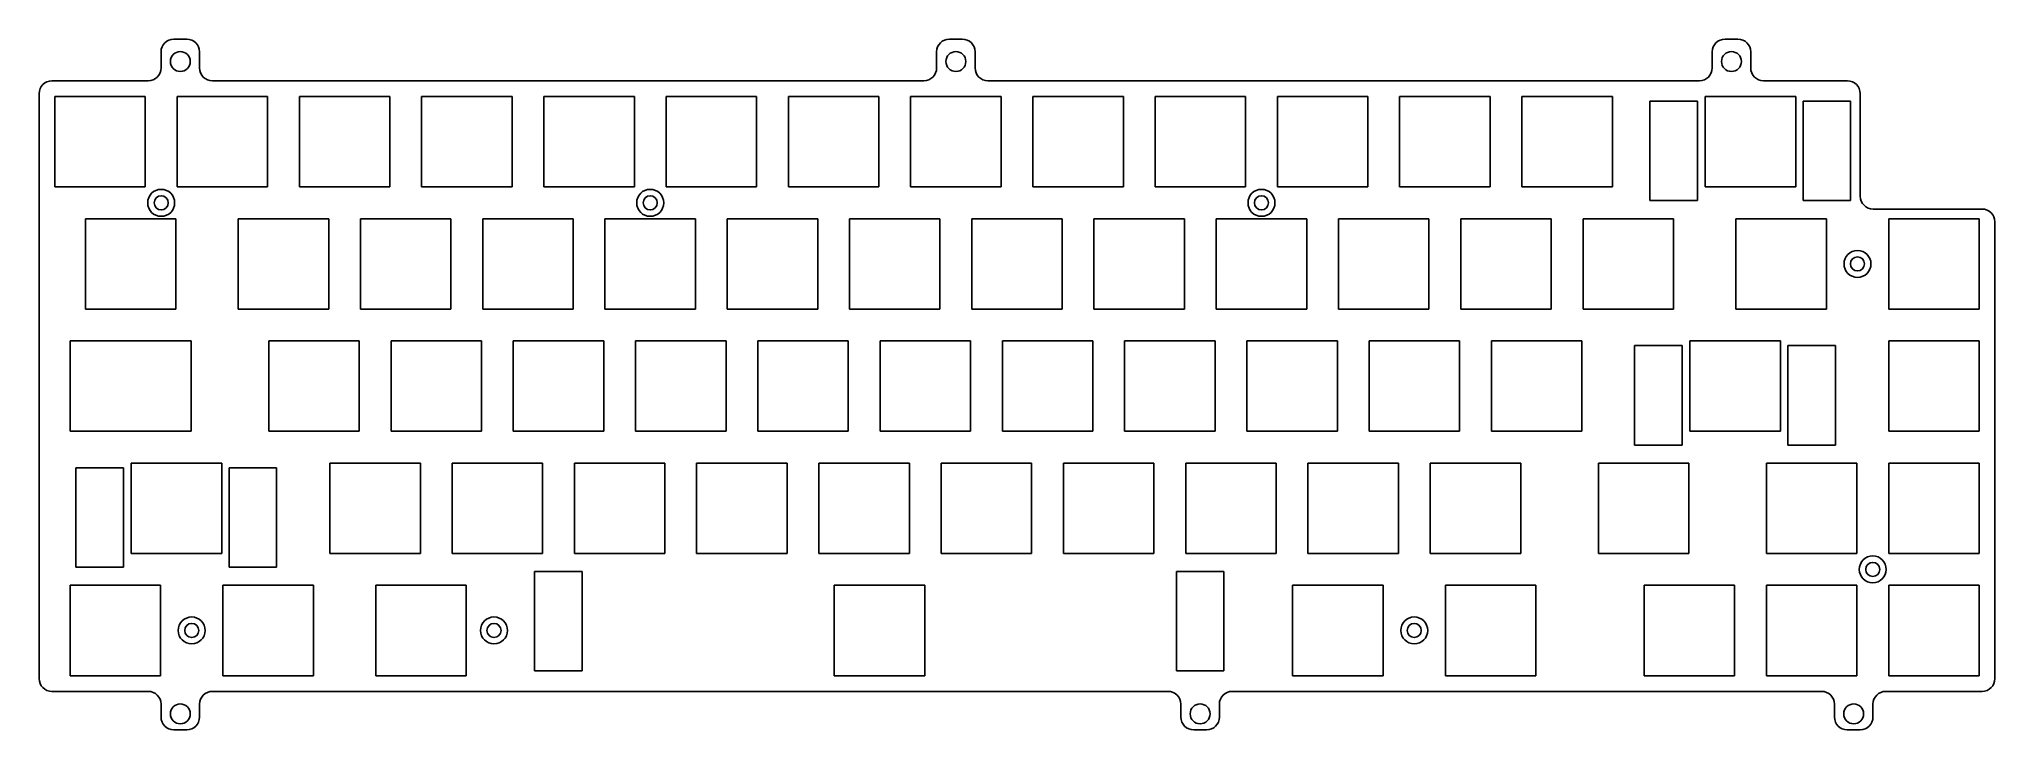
# Model space of a CAD drawing. Header units: millimetres. Extents: x 50 to 354, y 35 to 143.
import ezdxf

# ---------------------------------------------------------------- set-up
doc = ezdxf.new("R2010")
doc.units = ezdxf.units.MM

msp = doc.modelspace()

# ---------------------------------------------------------------- linework, layer by layer
at = {"color": 7, "linetype": 'Continuous'}
for p, q in [((68.74, 141.19), (68.74, 138.69)), ((72.74, 143.19), (70.74, 143.19)), ((74.74, 138.69), (74.74, 141.19)), ((189.59, 138.69), (189.59, 141.19)), ((191.59, 143.19), (193.59, 143.19)), ((195.59, 141.19), (195.59, 138.69)), ((310.44, 141.19), (310.44, 138.69)), ((314.44, 143.19), (312.44, 143.19)), ((316.44, 138.69), (316.44, 141.19)), ((49.74, 43.49), (49.74, 134.69)), ((66.74, 136.69), (51.74, 136.69)), ((52.19, 134.24), (52.19, 120.14)), ((66.29, 134.24), (52.19, 134.24)), ((66.29, 120.14), (66.29, 134.24)), ((71.24, 134.24), (71.24, 120.14)), ((85.34, 134.24), (71.24, 134.24)), ((187.59, 136.69), (76.74, 136.69)), ((85.34, 120.14), (85.34, 134.24)), ((90.29, 134.24), (90.29, 120.14)), ((104.39, 134.24), (90.29, 134.24)), ((104.39, 120.14), (104.39, 134.24)), ((109.34, 134.24), (109.34, 120.14)), ((123.44, 134.24), (109.34, 134.24)), ((123.44, 120.14), (123.44, 134.24)), ((128.39, 134.24), (128.39, 120.14)), ((142.49, 134.24), (128.39, 134.24)), ((142.49, 120.14), (142.49, 134.24)), ((147.44, 134.24), (147.44, 120.14)), ((161.54, 134.24), (147.44, 134.24)), ((161.54, 120.14), (161.54, 134.24)), ((166.49, 134.24), (166.49, 120.14)), ((180.59, 134.24), (166.49, 134.24)), ((180.59, 120.14), (180.59, 134.24)), ((185.54, 134.24), (185.54, 120.14)), ((199.64, 134.24), (185.54, 134.24)), ((308.44, 136.69), (197.59, 136.69)), ((199.64, 120.14), (199.64, 134.24)), ((204.59, 134.24), (204.59, 120.14)), ((218.69, 134.24), (204.59, 134.24)), ((218.69, 120.14), (218.69, 134.24)), ((223.64, 134.24), (223.64, 120.14)), ((237.74, 134.24), (223.64, 134.24)), ((237.74, 120.14), (237.74, 134.24)), ((242.69, 134.24), (242.69, 120.14)), ((256.79, 134.24), (242.69, 134.24)), ((256.79, 120.14), (256.79, 134.24)), ((275.84, 134.24), (261.74, 134.24)), ((261.74, 134.24), (261.74, 120.14)), ((275.84, 120.14), (275.84, 134.24)), ((294.89, 134.24), (280.79, 134.24)), ((280.79, 134.24), (280.79, 120.14)), ((294.89, 120.14), (294.89, 134.24)), ((323.46, 134.24), (309.36, 134.24)), ((309.36, 134.24), (309.36, 120.14)), ((331.51, 136.69), (318.44, 136.69)), ((323.46, 120.14), (323.46, 134.24)), ((333.51, 134.69), (333.51, 118.69)), ((308.14, 133.5), (300.74, 133.5)), ((300.74, 133.5), (300.74, 118)), ((308.14, 118), (308.14, 133.5)), ((332.01, 133.5), (324.61, 133.5)), ((324.61, 133.5), (324.61, 118)), ((332.01, 118), (332.01, 133.5)), ((52.19, 120.14), (66.29, 120.14)), ((71.24, 120.14), (85.34, 120.14)), ((90.29, 120.14), (104.39, 120.14)), ((109.34, 120.14), (123.44, 120.14)), ((128.39, 120.14), (142.49, 120.14)), ((147.44, 120.14), (161.54, 120.14)), ((166.49, 120.14), (180.59, 120.14)), ((185.54, 120.14), (199.64, 120.14)), ((204.59, 120.14), (218.69, 120.14)), ((223.64, 120.14), (237.74, 120.14)), ((242.69, 120.14), (256.79, 120.14)), ((261.74, 120.14), (275.84, 120.14)), ((280.79, 120.14), (294.89, 120.14)), ((309.36, 120.14), (323.46, 120.14)), ((308.14, 118), (300.74, 118)), ((332.01, 118), (324.61, 118)), ((335.51, 116.69), (352.49, 116.69)), ((56.95, 115.19), (56.95, 101.09)), ((71.05, 115.19), (56.95, 115.19)), ((71.05, 101.09), (71.05, 115.19)), ((80.76, 115.19), (80.76, 101.09)), ((94.86, 115.19), (80.76, 115.19)), ((94.86, 101.09), (94.86, 115.19)), ((99.81, 115.19), (99.81, 101.09)), ((113.91, 115.19), (99.81, 115.19)), ((113.91, 101.09), (113.91, 115.19)), ((118.86, 115.19), (118.86, 101.09)), ((132.96, 115.19), (118.86, 115.19)), ((132.96, 101.09), (132.96, 115.19)), ((137.91, 115.19), (137.91, 101.09)), ((152.01, 115.19), (137.91, 115.19)), ((152.01, 101.09), (152.01, 115.19)), ((156.96, 115.19), (156.96, 101.09)), ((171.06, 115.19), (156.96, 115.19)), ((171.06, 101.09), (171.06, 115.19)), ((176.01, 115.19), (176.01, 101.09)), ((190.11, 115.19), (176.01, 115.19)), ((190.11, 101.09), (190.11, 115.19)), ((195.06, 115.19), (195.06, 101.09)), ((209.16, 115.19), (195.06, 115.19)), ((209.16, 101.09), (209.16, 115.19)), ((214.11, 115.19), (214.11, 101.09)), ((228.21, 115.19), (214.11, 115.19)), ((228.21, 101.09), (228.21, 115.19)), ((233.16, 115.19), (233.16, 101.09)), ((247.26, 115.19), (233.16, 115.19)), ((247.26, 101.09), (247.26, 115.19)), ((266.31, 115.19), (252.21, 115.19)), ((252.21, 115.19), (252.21, 101.09)), ((266.31, 101.09), (266.31, 115.19)), ((285.36, 115.19), (271.26, 115.19)), ((271.26, 115.19), (271.26, 101.09)), ((285.36, 101.09), (285.36, 115.19)), ((304.41, 115.19), (290.31, 115.19)), ((290.31, 115.19), (290.31, 101.09)), ((304.41, 101.09), (304.41, 115.19)), ((328.23, 115.19), (314.13, 115.19)), ((314.13, 115.19), (314.13, 101.09)), ((328.23, 101.09), (328.23, 115.19)), ((352.04, 115.19), (337.94, 115.19)), ((337.94, 115.19), (337.94, 101.09)), ((352.04, 101.09), (352.04, 115.19)), ((354.49, 43.49), (354.49, 114.69)), ((56.95, 101.09), (71.05, 101.09)), ((80.76, 101.09), (94.86, 101.09)), ((99.81, 101.09), (113.91, 101.09)), ((118.86, 101.09), (132.96, 101.09)), ((137.91, 101.09), (152.01, 101.09)), ((156.96, 101.09), (171.06, 101.09)), ((176.01, 101.09), (190.11, 101.09)), ((195.06, 101.09), (209.16, 101.09)), ((214.11, 101.09), (228.21, 101.09)), ((233.16, 101.09), (247.26, 101.09)), ((252.21, 101.09), (266.31, 101.09)), ((271.26, 101.09), (285.36, 101.09)), ((290.31, 101.09), (304.41, 101.09)), ((314.13, 101.09), (328.23, 101.09)), ((337.94, 101.09), (352.04, 101.09)), ((54.58, 96.14), (54.58, 82.04)), ((73.43, 96.14), (54.58, 96.14)), ((73.43, 82.04), (73.43, 96.14)), ((85.53, 96.14), (85.53, 82.04)), ((99.63, 96.14), (85.53, 96.14)), ((99.63, 82.04), (99.63, 96.14)), ((104.58, 96.14), (104.58, 82.04)), ((118.68, 96.14), (104.58, 96.14)), ((118.68, 82.04), (118.68, 96.14)), ((123.63, 96.14), (123.63, 82.04)), ((137.73, 96.14), (123.63, 96.14)), ((137.73, 82.04), (137.73, 96.14)), ((142.68, 96.14), (142.68, 82.04)), ((156.78, 96.14), (142.68, 96.14)), ((156.78, 82.04), (156.78, 96.14)), ((161.73, 96.14), (161.73, 82.04)), ((175.83, 96.14), (161.73, 96.14)), ((175.83, 82.04), (175.83, 96.14)), ((180.78, 96.14), (180.78, 82.04)), ((194.88, 96.14), (180.78, 96.14)), ((194.88, 82.04), (194.88, 96.14)), ((199.83, 96.14), (199.83, 82.04)), ((213.93, 96.14), (199.83, 96.14)), ((213.93, 82.04), (213.93, 96.14)), ((232.98, 96.14), (218.88, 96.14)), ((218.88, 96.14), (218.88, 82.04)), ((232.98, 82.04), (232.98, 96.14)), ((252.03, 96.14), (237.93, 96.14)), ((237.93, 96.14), (237.93, 82.04)), ((252.03, 82.04), (252.03, 96.14)), ((271.08, 96.14), (256.98, 96.14)), ((256.98, 96.14), (256.98, 82.04)), ((271.08, 82.04), (271.08, 96.14)), ((290.13, 96.14), (276.03, 96.14)), ((276.03, 96.14), (276.03, 82.04)), ((290.13, 82.04), (290.13, 96.14)), ((305.76, 95.4), (298.36, 95.4)), ((298.36, 95.4), (298.36, 79.9)), ((305.76, 79.9), (305.76, 95.4)), ((321.08, 96.14), (306.98, 96.14)), ((306.98, 96.14), (306.98, 82.04)), ((321.08, 82.04), (321.08, 96.14)), ((329.63, 95.4), (322.23, 95.4)), ((322.23, 95.4), (322.23, 79.9)), ((329.63, 79.9), (329.63, 95.4)), ((352.04, 96.14), (337.94, 96.14)), ((337.94, 96.14), (337.94, 82.04)), ((352.04, 82.04), (352.04, 96.14)), ((54.58, 82.04), (73.43, 82.04)), ((85.53, 82.04), (99.63, 82.04)), ((104.58, 82.04), (118.68, 82.04)), ((123.63, 82.04), (137.73, 82.04)), ((142.68, 82.04), (156.78, 82.04)), ((161.73, 82.04), (175.83, 82.04)), ((180.78, 82.04), (194.88, 82.04)), ((199.83, 82.04), (213.93, 82.04)), ((218.88, 82.04), (232.98, 82.04)), ((237.93, 82.04), (252.03, 82.04)), ((256.98, 82.04), (271.08, 82.04)), ((276.03, 82.04), (290.13, 82.04)), ((305.76, 79.9), (298.36, 79.9)), ((306.98, 82.04), (321.08, 82.04)), ((329.63, 79.9), (322.23, 79.9)), ((337.94, 82.04), (352.04, 82.04)), ((55.47, 76.35), (55.47, 60.85)), ((62.87, 76.35), (55.47, 76.35)), ((62.87, 60.85), (62.87, 76.35)), ((64.1, 77.09), (64.1, 62.99)), ((78.2, 77.09), (64.1, 77.09)), ((78.2, 62.99), (78.2, 77.09)), ((79.35, 76.35), (79.35, 60.85)), ((86.75, 76.35), (79.35, 76.35)), ((86.75, 60.85), (86.75, 76.35)), ((95.05, 77.09), (95.05, 62.99)), ((109.15, 77.09), (95.05, 77.09)), ((109.15, 62.99), (109.15, 77.09)), ((114.1, 77.09), (114.1, 62.99)), ((128.2, 77.09), (114.1, 77.09)), ((128.2, 62.99), (128.2, 77.09)), ((133.15, 77.09), (133.15, 62.99)), ((147.25, 77.09), (133.15, 77.09)), ((147.25, 62.99), (147.25, 77.09)), ((152.2, 77.09), (152.2, 62.99)), ((166.3, 77.09), (152.2, 77.09)), ((166.3, 62.99), (166.3, 77.09)), ((171.25, 77.09), (171.25, 62.99)), ((185.35, 77.09), (171.25, 77.09)), ((185.35, 62.99), (185.35, 77.09)), ((190.3, 77.09), (190.3, 62.99)), ((204.4, 77.09), (190.3, 77.09)), ((204.4, 62.99), (204.4, 77.09)), ((223.45, 77.09), (209.35, 77.09)), ((209.35, 77.09), (209.35, 62.99)), ((223.45, 62.99), (223.45, 77.09)), ((242.5, 77.09), (228.4, 77.09)), ((228.4, 77.09), (228.4, 62.99)), ((242.5, 62.99), (242.5, 77.09)), ((261.55, 77.09), (247.45, 77.09)), ((247.45, 77.09), (247.45, 62.99)), ((261.55, 62.99), (261.55, 77.09)), ((280.6, 77.09), (266.5, 77.09)), ((266.5, 77.09), (266.5, 62.99)), ((280.6, 62.99), (280.6, 77.09)), ((306.8, 77.09), (292.7, 77.09)), ((292.7, 77.09), (292.7, 62.99)), ((306.8, 62.99), (306.8, 77.09)), ((332.99, 77.09), (318.89, 77.09)), ((318.89, 77.09), (318.89, 62.99)), ((332.99, 62.99), (332.99, 77.09)), ((352.04, 77.09), (337.94, 77.09)), ((337.94, 77.09), (337.94, 62.99)), ((352.04, 62.99), (352.04, 77.09)), ((64.1, 62.99), (78.2, 62.99)), ((95.05, 62.99), (109.15, 62.99)), ((114.1, 62.99), (128.2, 62.99)), ((133.15, 62.99), (147.25, 62.99)), ((152.2, 62.99), (166.3, 62.99)), ((171.25, 62.99), (185.35, 62.99)), ((190.3, 62.99), (204.4, 62.99)), ((209.35, 62.99), (223.45, 62.99)), ((228.4, 62.99), (242.5, 62.99)), ((247.45, 62.99), (261.55, 62.99)), ((266.5, 62.99), (280.6, 62.99)), ((292.7, 62.99), (306.8, 62.99)), ((318.89, 62.99), (332.99, 62.99)), ((337.94, 62.99), (352.04, 62.99)), ((54.57, 58.04), (54.57, 43.94)), ((68.67, 58.04), (54.57, 58.04)), ((62.87, 60.85), (55.47, 60.85)), ((68.67, 43.94), (68.67, 58.04)), ((78.38, 58.04), (78.38, 43.94)), ((92.48, 58.04), (78.38, 58.04)), ((86.75, 60.85), (79.35, 60.85)), ((92.48, 43.94), (92.48, 58.04)), ((102.19, 58.04), (102.19, 43.94)), ((116.29, 58.04), (102.19, 58.04)), ((116.29, 43.94), (116.29, 58.04)), ((126.95, 60.18), (126.95, 44.68)), ((134.35, 60.18), (126.95, 60.18)), ((134.35, 44.68), (134.35, 60.18)), ((173.63, 58.04), (187.73, 58.04)), ((173.63, 43.94), (173.63, 58.04)), ((187.73, 58.04), (187.73, 43.94)), ((226.95, 60.18), (234.35, 60.18)), ((226.95, 60.18), (226.95, 44.68)), ((234.35, 44.68), (234.35, 60.18)), ((245.06, 58.04), (259.16, 58.04)), ((245.06, 43.94), (245.06, 58.04)), ((259.16, 58.04), (259.16, 43.94)), ((282.97, 58.04), (268.87, 58.04)), ((268.87, 43.94), (268.87, 58.04)), ((282.97, 43.94), (282.97, 58.04)), ((299.84, 58.04), (313.94, 58.04)), ((299.84, 43.94), (299.84, 58.04)), ((313.94, 58.04), (313.94, 43.94)), ((318.89, 58.04), (332.99, 58.04)), ((318.89, 43.94), (318.89, 58.04)), ((332.99, 58.04), (332.99, 43.94)), ((337.94, 58.04), (352.04, 58.04)), ((337.94, 43.94), (337.94, 58.04)), ((352.04, 58.04), (352.04, 43.94)), ((54.57, 43.94), (68.67, 43.94)), ((78.38, 43.94), (92.48, 43.94)), ((102.19, 43.94), (116.29, 43.94)), ((126.95, 44.68), (134.35, 44.68)), ((187.73, 43.94), (173.63, 43.94)), ((226.95, 44.68), (234.35, 44.68)), ((259.16, 43.94), (245.06, 43.94)), ((282.97, 43.94), (268.87, 43.94)), ((313.94, 43.94), (299.84, 43.94)), ((332.99, 43.94), (318.89, 43.94)), ((352.04, 43.94), (337.94, 43.94)), ((51.74, 41.49), (66.74, 41.49)), ((76.74, 41.49), (225.65, 41.49)), ((235.65, 41.49), (327.49, 41.49)), ((337.49, 41.49), (352.49, 41.49)), ((68.74, 39.49), (68.74, 37.49)), ((74.74, 37.49), (74.74, 39.49)), ((227.65, 37.49), (227.65, 39.49)), ((233.65, 39.49), (233.65, 37.49)), ((329.49, 39.49), (329.49, 37.49)), ((335.49, 37.49), (335.49, 39.49)), ((70.74, 35.49), (72.74, 35.49)), ((229.65, 35.49), (231.65, 35.49)), ((331.49, 35.49), (333.49, 35.49))]:
    msp.add_line(p, q, dxfattribs=at)
for centre, radius in [((71.74, 139.69), 1.55), ((192.59, 139.69), 1.55), ((313.44, 139.69), 1.55), ((68.76, 117.66), 2.1), ((144.96, 117.66), 2.1), ((240.21, 117.66), 2.1), ((68.76, 117.66), 1.1), ((144.96, 117.66), 1.1), ((240.21, 117.66), 1.1), ((333.08, 108.14), 2.1), ((333.08, 108.14), 1.1), ((335.46, 60.51), 2.1), ((335.46, 60.51), 1.1), ((73.52, 50.99), 2.1), ((73.52, 50.99), 1.1), ((120.62, 50.99), 2.1), ((120.62, 50.99), 1.1), ((264.01, 50.99), 2.1), ((264.01, 50.99), 1.1), ((71.74, 37.99), 1.55), ((230.65, 37.99), 1.55), ((332.49, 37.99), 1.55)]:
    msp.add_circle(centre, radius, dxfattribs=at)
for centre, start, end in [((70.74, 141.19), 90, 180), ((72.74, 141.19), 0, 90), ((191.59, 141.19), 90, 180), ((193.59, 141.19), 0, 90), ((312.44, 141.19), 90, 180), ((314.44, 141.19), 0, 90), ((66.74, 138.69), 270, 0), ((76.74, 138.69), 180, 270), ((187.59, 138.69), 270, 0), ((197.59, 138.69), 180, 270), ((308.44, 138.69), 270, 0), ((318.44, 138.69), 180, 270), ((51.74, 134.69), 90, 180), ((331.51, 134.69), 0, 90), ((335.51, 118.69), 180, 270), ((352.49, 114.69), 0, 90), ((51.74, 43.49), 180, 270), ((352.49, 43.49), 270, 0), ((66.74, 39.49), 0, 90), ((76.74, 39.49), 90, 180), ((225.65, 39.49), 0, 90), ((235.65, 39.49), 90, 180), ((327.49, 39.49), 0, 90), ((337.49, 39.49), 90, 180), ((70.74, 37.49), 180, 270), ((72.74, 37.49), 270, 0), ((229.65, 37.49), 180, 270), ((231.65, 37.49), 270, 0), ((331.49, 37.49), 180, 270), ((333.49, 37.49), 270, 0)]:
    msp.add_arc(centre, 2, start, end, dxfattribs=at)

doc.saveas('drawing.dxf')
